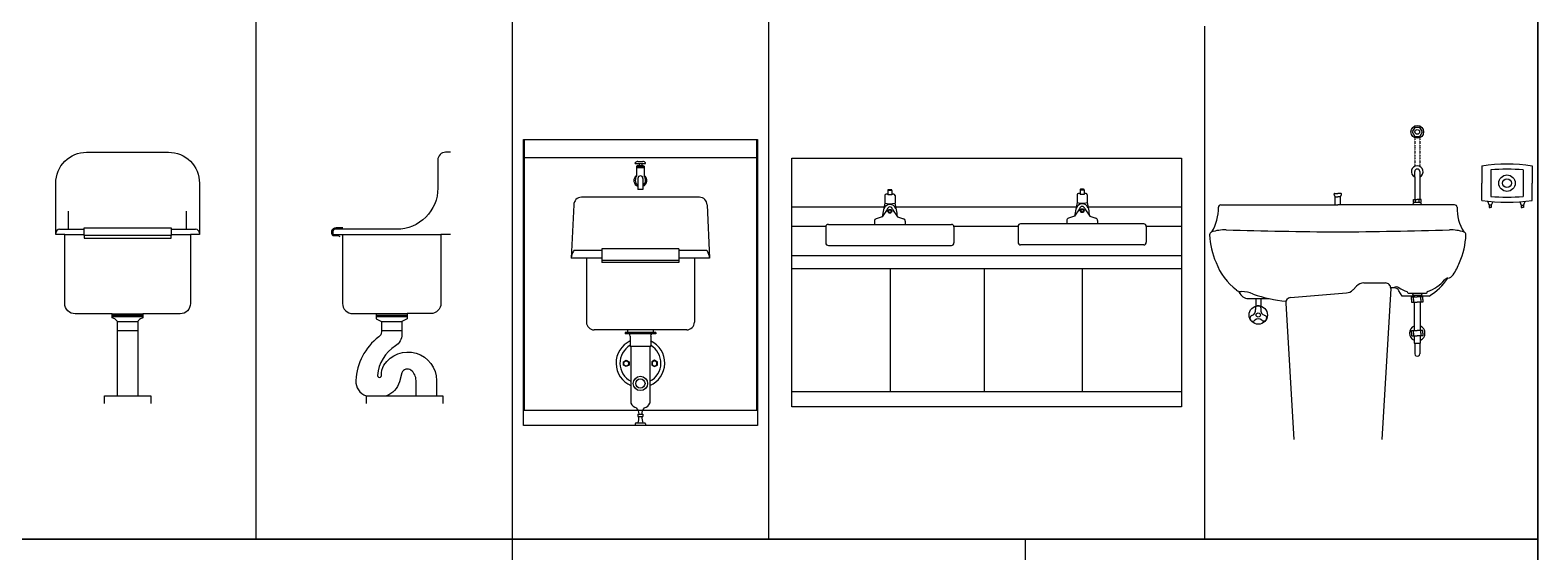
# Model space of a CAD drawing. Header units: inches. Extents: x -1249499 to 290957, y -589671 to 1013543.
# Drawn here: x -1156369 to -1150488, y 295751 to 297785 of the extents above; entities that cross this region are included whole.
import ezdxf

# ---------------------------------------------------------------- set-up
doc = ezdxf.new("R2010")
doc.units = ezdxf.units.IN
doc.header["$MEASUREMENT"] = 0
doc.linetypes.add('DIVIDE', pattern=[1.25, 0.5, -0.25, 0, -0.25, 0, -0.25])
doc.layers.add('FUR', color=4, linetype='Continuous')

# ---------------------------------------------------------------- blocks, each defined once
blk = doc.blocks.new('A$C32517CB7')
at = {"layer": 'FUR', "linetype": 'DIVIDE'}
for p, q in [((799.9, 1177), (799.9, 1065.4)), ((819.9, 1177), (819.9, 1065.4))]:
    blk.add_line(p, q, dxfattribs=at)
at = {"layer": 'FUR'}
for p, q in [((1061.7, 1067), (1061.7, 1000)), ((1258.1, 1067), (1258.1, 1000)), ((799.9, 1024.6), (799.9, 1045)), ((819.9, 1045), (819.9, 1024.6)), ((1061.7, 933), (1061.7, 1000)), ((1258.1, 933), (1258.1, 1000)), ((489.5, 947.3), (485.3, 955.6)), ((488, 960), (499.9, 960)), ((489.5, 915), (489.5, 947.3)), ((489.5, 947.3), (499.9, 947.3)), ((511.8, 960), (499.9, 960)), ((510.4, 947.3), (499.9, 947.3)), ((510.4, 947.3), (514.5, 955.6)), ((510.4, 915), (510.4, 947.3)), ((44.1, 915), (499.9, 915)), ((955.7, 915), (499.9, 915)), ((794.9, 936.4), (809.9, 936.4)), ((794.9, 925.1), (794.9, 936.4)), ((799.9, 925.1), (794.9, 925.1)), ((819.9, 925.1), (799.9, 925.1)), ((802.5, 925.1), (802.5, 936.4)), ((824.9, 936.4), (809.9, 936.4)), ((817.2, 925.1), (817.2, 936.4)), ((819.9, 925.1), (824.9, 925.1)), ((824.9, 925.1), (824.9, 936.4)), ((1084.3, 929.9), (1090.7, 913.9)), ((1098.6, 913.9), (1090.7, 913.9)), ((1090.7, 913.9), (1090.7, 905.3)), ((1090.7, 905.3), (1094.6, 905.3)), ((1098.6, 905.3), (1094.6, 905.3)), ((1104.2, 927.8), (1098.6, 913.9)), ((1098.6, 913.9), (1098.6, 905.3)), ((1210.3, 927.4), (1215.7, 913.9)), ((1215.7, 913.9), (1223.6, 913.9)), ((1215.7, 913.9), (1215.7, 905.3)), ((1215.7, 905.3), (1219.6, 905.3)), ((1223.6, 905.3), (1219.6, 905.3)), ((1229.7, 929.2), (1223.6, 913.9)), ((1223.6, 913.9), (1223.6, 905.3)), ((559.3, 584.2), (572.9, 598.5)), ((601.9, 611), (686.3, 611)), ((706.3, 589.8), (671.7, 0)), ((719.4, 592), (706.3, 592)), ((145.9, 550), (232.4, 550)), ((296.9, 532.7), (328.1, 0)), ((315.2, 553.8), (533.5, 571.9)), ((750.9, 560), (738.3, 580.5)), ((797.9, 560), (750.9, 560)), ((845.9, 570), (773.9, 570)), ((787.7, 556.3), (809.9, 556.3)), ((787.7, 546.2), (787.7, 556.3)), ((787.7, 546.2), (787.7, 536.2)), ((787.7, 536.2), (809.9, 536.2)), ((795.7, 546.2), (795.7, 556.3)), ((795.7, 546.2), (795.7, 536.2)), ((796.1, 563.3), (823.7, 563.3)), ((832.1, 556.3), (809.9, 556.3)), ((832.1, 536.2), (809.9, 536.2)), ((855.9, 560), (821.9, 560)), ((824.1, 546.2), (824.1, 556.3)), ((824.1, 546.2), (824.1, 536.2)), ((832.1, 546.2), (832.1, 556.3)), ((832.1, 546.2), (832.1, 536.2)), ((787.7, 415), (787.7, 425)), ((787.7, 425), (809.9, 425)), ((787.7, 415), (787.7, 405)), ((795.7, 415), (795.7, 425)), ((795.7, 415), (795.7, 405)), ((832.1, 425), (809.9, 425)), ((824.1, 415), (824.1, 425)), ((824.1, 415), (824.1, 405)), ((832.1, 415), (832.1, 425)), ((832.1, 415), (832.1, 405)), ((787.7, 405), (809.9, 405)), ((797.9, 376.1), (821.9, 376.1)), ((832.1, 405), (809.9, 405))]:
    blk.add_line(p, q, dxfattribs=at)
at = {"layer": 'FUR', "linetype": 'Continuous'}
for p, q in [((799.9, 1024.6), (799.9, 936.4)), ((819.9, 1024.6), (819.9, 936.4)), ((1097.4, 1051.4), (1097.4, 948.6)), ((1222.4, 1051.4), (1222.4, 948.6)), ((179.9, 550), (179.9, 520.6)), ((199.9, 550), (199.9, 520.6)), ((797.9, 563.3), (797.9, 556.3)), ((797.9, 536.2), (797.9, 425)), ((821.9, 563.3), (821.9, 556.3)), ((821.9, 536.2), (821.9, 425)), ((797.9, 405), (797.9, 376.1)), ((799.9, 376.1), (799.9, 334.9)), ((819.9, 376.1), (819.9, 334.9)), ((821.9, 405), (821.9, 376.1))]:
    blk.add_line(p, q, dxfattribs=at)
at = {"layer": 'FUR', "linetype": 'ByBlock'}
blk.add_line((944.5, 915), (882.8, 915), dxfattribs=at)
at = {"layer": 'FUR'}
blk.add_lwpolyline([(830.2, 1200), (820, 1217.5), (799.8, 1217.5), (789.7, 1200), (799.8, 1182.5), (820, 1182.5)], close=True, dxfattribs=at)
for centre, radius in [((809.9, 1200), 25), ((809.9, 1200), 8.96), ((1159.9, 1000), 32), ((1159.9, 1000), 17.3), ((189.9, 486), 36), ((189.9, 486), 8.29)]:
    blk.add_circle(centre, radius, dxfattribs=at)
for centre, radius, start, end in [((809.9, 1045), 22.8, 296.06823, 243.93177), ((1159.9, 439.1), 635.5, 81.10794, 98.89206), ((809.9, 1045), 10, 0, 180), ((1159.9, 439.1), 615.5, 84.17184, 95.82816), ((488, 957), 3, 90, 206.55271), ((511.8, 957), 3, 333.44729, 90), ((1159.9, 1560.9), 615.5, 264.17184, 275.82816), ((-137.4, 899.9), 171.7, 328.41068, 2.03925), ((44.1, 905), 10, 90, 174.08194), ((802.5, 915.5), 9.89, 105.29137, 182.96286), ((817.3, 915.5), 9.89, 357.03714, 74.70863), ((955.7, 905), 10, 5.91806, 90), ((1137.2, 899.9), 171.7, 177.96075, 211.58932), ((1159.9, 1560.9), 635.5, 261.10794, 278.89206), ((11, 799.1), 11, 107.65348, 182.50697), ((299.7, 811.8), 300, 182.50697, 203.7146), ((60, 645.1), 172.7, 88.60785, 107.65348), ((864.4, 33743.5), 32935.6, 268.60785, 269.36594), ((135.4, 33743.5), 32935.6, 270.63406, 271.39215), ((939.8, 645.1), 172.7, 72.34652, 91.39215), ((700.1, 811.8), 300, 336.2854, 357.49303), ((988.8, 799.1), 11, 357.49303, 72.34652), ((249.9, 775), 240, 200.45412, 232.92615), ((749.9, 775), 240, 326.65794, 339.54588), ((601.9, 571), 40, 90, 136.48613), ((686.3, 591), 20, 356.64329, 90), ((729.3, 582.6), 13.7, 43.44283, 136.55717), ((718.9, 569.8), 22.2, 28.76705, 88.71829), ((824.7, 727.9), 160.5, 237.82737, 249.56111), ((795.1, 727.9), 160.5, 290.43889, 319.23415), ((738.1, 757.1), 229.6, 300.87814, 326.34673), ((931.8, 610), 20, 97.46348, 139.23415), ((925.3, 659.6), 30, 277.46348, 326.65794), ((123.3, 607.4), 30, 232.92615, 270.8678), ((159.2, 598.9), 50.7, 202.50097, 254.79376), ((125.3, 476.3), 101.2, 63.97487, 90.8678), ((347.6, 1092.7), 554.8, 251.29567, 264.85336), ((316.8, 533.9), 20, 94.72323, 183.35671), ((530.2, 611.7), 40, 274.72323, 316.48613), ((764.5, 569), 9.43, 6.25191, 64.11634), ((799.5, 571.7), 9.02, 190.77277, 248.30173), ((820.4, 571.7), 9.02, 291.69827, 349.22723), ((855.3, 569), 9.43, 115.88366, 173.74809), ((168.6, 473.3), 11.2, 107.38134, 314.21622), ((159.3, 503.1), 20, 287.38134, 14.21622), ((190.4, 451), 20, 47.38134, 134.21622), ((189.6, 510.8), 11.2, 347.38134, 194.21621), ((220, 504), 20, 167.38134, 254.21622), ((211.5, 473.9), 11.2, 227.38134, 74.21621), ((809.9, 415), 30.2, 113.44643, 246.55357), ((809.9, 415), 30.2, 293.44643, 66.55357), ((809.9, 334.9), 10, 179.99995, 0.00005)]:
    blk.add_arc(centre, radius, start, end, dxfattribs=at)
blk = doc.blocks.new('A$C32D720DB')
at = {"color": 0}
for p, q in [((50, 680), (50, 750)), ((510, 680), (510, 750)), ((15, 680), (110, 680)), ((35, 660), (110, 660)), ((110, 685), (450, 685)), ((110, 655), (110, 685)), ((450, 655), (110, 655)), ((110, 655), (110, 645)), ((450, 685), (450, 655)), ((450, 680), (545, 680)), ((450, 660), (525, 660)), ((450, 645), (450, 655)), ((110, 645), (450, 645)), ((220, 350), (340, 350)), ((220, 345), (340, 345)), ((220, 340), (340, 340)), ((240, 320), (280, 320)), ((280, 320), (320, 320)), ((240, 285), (320, 285)), ((240, 30), (320, 30))]:
    blk.add_line(p, q, dxfattribs=at)
blk.add_lwpolyline([(190, 0), (190, 30), (240, 30), (240, 320, 0.162278), (230, 330), (220, 335), (220, 340), (220, 345), (220, 350), (75, 350, -0.414214), (35, 390), (35, 660), (0, 660), (0, 860, -0.414214), (120, 980), (440, 980, -0.414214), (560, 860), (560, 660), (525, 660), (525, 390, -0.414214), (485, 350), (340, 350), (340, 345), (340, 340), (340, 335), (330, 330, 0.162278), (320, 320), (320, 30), (370, 30), (370, 0)], format="xyb", dxfattribs=at)
for centre, start, end in [((15, 665), 90, 180), ((545, 665), 0, 90)]:
    blk.add_arc(centre, 15, start, end, dxfattribs=at)
blk = doc.blocks.new('A$C15421324')
at = {"color": 0}
for p, q in [((43.5, 660), (427.4, 660)), ((175.3, 350.8), (295.3, 350.8)), ((175.3, 350), (175.3, 345)), ((175.3, 345), (295.3, 345)), ((175.3, 345), (175.3, 340)), ((175.3, 340), (295.3, 340)), ((195.3, 320), (275.3, 320)), ((195.3, 285), (275.3, 285)), ((135.3, 30), (215.3, 30)), ((330.3, 30), (410.3, 30))]:
    blk.add_line(p, q, dxfattribs=at)
for points in [[(465.3, 980), (445.3, 980, 0.414214), (415.3, 950), (415.3, 840, -0.414214), (255.3, 680), (15.3, 680, 0.414214), (5.3, 670), (5.3, 660), (43.5, 660), (43.5, 390.8, 0.414214), (83.5, 350.8), (175.3, 350.8), (175.3, 330), (195.3, 320), (195.3, 285), (195.3, 280, -0.236068), (185.3, 260, 0.223827), (95.3, 90, 0.328343), (135.3, 30), (135.3, 0)], [(45.4, 685.3), (18.3, 685.3, 0.313988), (1, 673.2, 0.281944), (4.2, 656.9, 0.267476), (7.1, 656), (25.5, 656, -0.390381), (32, 650, 0.357366)], [(465.3, 660), (427.4, 660), (427.4, 390.8, -0.414214), (387.4, 350.8), (295.3, 350.8), (295.3, 345), (295.3, 340), (295.3, 330), (275.3, 320), (275.3, 285), (275.3, 270, -0.259126), (250.3, 225, 0.238054), (180.3, 110, 1.082707), (195.3, 110, -0.163617), (205.3, 150, -0.749365), (410.3, 90), (410.3, 30), (435.3, 30), (435.3, 0)]]:
    blk.add_lwpolyline(points, format="xyb", dxfattribs=at)
blk.add_lwpolyline([(215.3, 30), (330.3, 30), (330.3, 90, 0.236068), (310.3, 130, 0.496571), (275.3, 120), (265.3, 85, -0.233888)], format="xyb", close=True, dxfattribs=at)
blk = doc.blocks.new('A$C49CF3B9C')
for p, q in [((0, 0), (0, 1115)), ((0, 1115), (912, 1115)), ((3, 1115), (3, 60)), ((909, 1115), (909, 60)), ((912, 1115), (912, 0)), ((0, 1045), (912, 1045)), ((436, 1021.3), (436, 1024.4)), ((436, 1021.3), (475.8, 1021.3)), ((446, 1014), (441, 1011.1)), ((441, 1011.1), (471, 1011.1)), ((441, 1011.1), (441, 974.1)), ((441, 1006.1), (471, 1006.1)), ((445.6, 1029.4), (465.7, 1029.4)), ((446, 1014), (466, 1014)), ((451, 1021.3), (451, 1014)), ((461, 1021.3), (461, 1014)), ((466, 1014), (471, 1011.1)), ((471, 1011.1), (471, 974.1)), ((475.8, 1021.3), (475.8, 1024.4)), ((446, 963.4), (446, 920)), ((466, 963.4), (466, 920)), ((686, 890), (226, 890)), ((466, 920), (446, 920)), ((196, 860), (186, 653)), ((716, 860), (726, 653)), ((306, 653), (186, 653)), ((306, 683), (199, 683)), ((245.6, 653), (245.6, 403)), ((606, 688.7), (306, 688.7)), ((306, 688.7), (306, 635.9)), ((606, 688.7), (606, 635.9)), ((713, 683), (606, 683)), ((726, 653), (606, 653)), ((666.4, 653), (666.4, 403)), ((606, 642.9), (306, 642.9)), ((606, 635.9), (306, 635.9)), ((636.4, 373), (275.6, 373)), ((516, 363), (396, 363)), ((396, 363), (396, 358)), ((516, 358), (396, 358)), ((406, 373), (406, 363)), ((506, 373), (506, 363)), ((516, 363), (516, 358)), ((416, 348.9), (416, 308)), ((496, 308), (416, 308)), ((419, 308), (419, 87.5)), ((493, 308), (493, 87.5)), ((496, 348.9), (496, 308)), ((0, 60), (912, 60)), ((912, 0), (0, 0)), ((436, 7), (436, 0)), ((439, 10), (473, 10)), ((446, 44.8), (466, 44.8)), ((446, 44.8), (446, 34.8)), ((446, 34.8), (466, 34.8)), ((466, 44.8), (466, 34.8)), ((476, 7), (476, 0))]:
    blk.add_line(p, q)
for points in [[(389.6, 248.7), (400.6, 255), (411.6, 248.7), (411.6, 236), (400.6, 229.6), (389.6, 236)], [(391.6, 247.5), (400.6, 252.7), (409.6, 247.5), (409.6, 237.2), (400.6, 232), (391.6, 237.2)], [(522.4, 248.7), (511.4, 255), (500.4, 248.7), (500.4, 236), (511.4, 229.6), (522.4, 236)], [(520.4, 247.5), (511.4, 252.7), (502.4, 247.5), (502.4, 237.2), (511.4, 232), (520.4, 237.2)]]:
    blk.add_lwpolyline(points, close=True)
for radius in [27.9, 17.9]:
    blk.add_circle((456, 164), radius)
for centre, radius, start, end in [((445.1, 1018.6), 10.8, 87.22474, 147.50201), ((466.2, 1017.7), 11.7, 34.81859, 92.80128), ((452.8, 954.7), 22.3, 122.26128, 252.32731), ((469.9, 956.1), 33.9, 148.93566, 180.69119), ((456, 955.7), 20, 180, 240), ((440, 974.1), 1, 328.93566, 0), ((456, 963.4), 10, 360, 180), ((458.8, 955), 22.7, 288.59113, 57.4009), ((456, 955.7), 20, 300, 360), ((472, 974.1), 1, 180, 211.06434), ((442.1, 956.1), 33.9, 359.30881, 31.06434), ((226, 860), 30, 90, 180), ((686, 860), 30, 0, 90), ((264.7, 643.4), 79.3, 152.27098, 173.06383), ((199, 678), 5, 90, 152.27098), ((713, 678), 5, 27.72902, 90), ((647.3, 643.4), 79.3, 6.93617, 27.72902), ((275.6, 403), 30, 180, 270), ((396.9, 347.6), 19.2, 3.94475, 32.72543), ((515.1, 347.6), 19.2, 147.27457, 176.05525), ((636.4, 403), 30, 270, 360), ((456, 243.5), 95, 114.89522, 247.08357), ((456, 243.5), 80, 119.99136, 242.45926), ((456, 243.5), 95, 292.91643, 65.10478), ((456, 243.5), 80, 297.54074, 60.00864), ((447.1, 98.2), 30, 200.94201, 258.36821), ((415.6, 44.1), 35.4, 1.28027, 44.18796), ((496.4, 44.1), 35.4, 135.81204, 178.71973), ((464.9, 98.2), 30, 281.63179, 339.05799), ((439, 7), 3, 90, 180), ((391.9, 31.3), 58.1, 338.51427, 3.46779), ((520, 31.7), 58.2, 176.91362, 201.84138), ((473, 7), 3, 0, 90)]:
    blk.add_arc(centre, radius, start, end)
blk = doc.blocks.new('A$C6FC825F6')
for p, q in [((362.9, 824.7), (362.9, 798.1)), ((374.7, 829.7), (367.9, 829.7)), ((374.7, 844.5), (374.7, 826.7)), ((390.6, 843.5), (374.7, 843.5)), ((390.6, 826.7), (374.7, 826.7)), ((388.6, 846.5), (376.7, 846.5)), ((390.6, 844.5), (390.6, 826.7)), ((397.9, 829.7), (390.6, 829.7)), ((402.9, 824.7), (402.9, 798.1)), ((1112.9, 826.9), (1112.9, 800.3)), ((1124.7, 831.9), (1117.9, 831.9)), ((1124.7, 846.7), (1124.7, 828.9)), ((1140.6, 845.7), (1124.7, 845.7)), ((1140.6, 828.9), (1124.7, 828.9)), ((1138.6, 848.7), (1126.7, 848.7)), ((1140.6, 846.7), (1140.6, 828.9)), ((1147.9, 831.9), (1140.6, 831.9)), ((1152.9, 826.9), (1152.9, 800.3)), ((0, 780), (357.7, 780)), ((372.9, 769.7), (352.9, 741.7)), ((362.9, 798.1), (362.9, 795.1)), ((392.9, 769.7), (412.9, 741.7)), ((402.9, 798.1), (402.9, 795.1)), ((408.1, 780), (1107.7, 780)), ((1122.9, 771.9), (1102.9, 743.9)), ((1112.9, 800.3), (1112.9, 797.4)), ((1142.9, 771.9), (1162.9, 743.9)), ((1152.9, 800.3), (1152.9, 797.4)), ((1158.1, 780), (1520, 780)), ((142.9, 711.7), (622.9, 711.7)), ((322.9, 724.5), (322.9, 711.7)), ((352.9, 741.7), (329.8, 734)), ((412.9, 741.7), (436.1, 734)), ((442.9, 724.5), (442.9, 711.7)), ((1372.9, 713.9), (892.9, 713.9)), ((1072.9, 726.7), (1072.9, 713.9)), ((1102.9, 743.9), (1079.8, 736.2)), ((1162.9, 743.9), (1186.1, 736.2)), ((1192.9, 726.7), (1192.9, 713.9)), ((0, 704.4), (132.9, 704.4)), ((132.9, 701.7), (132.9, 639.7)), ((632.9, 704.4), (882.9, 704.4)), ((632.9, 701.7), (632.9, 639.7)), ((882.9, 703.9), (882.9, 641.9)), ((1382.9, 704.4), (1520, 704.4)), ((1382.9, 703.9), (1382.9, 641.9)), ((0, 590), (1520, 590)), ((142.9, 629.7), (622.9, 629.7)), ((1372.9, 631.9), (892.9, 631.9)), ((0, 540), (1520, 540)), ((384.7, 60), (384.7, 540)), ((752.5, 60), (752.5, 540)), ((1134.6, 60), (1134.6, 540)), ((0, 60), (1520, 60))]:
    blk.add_line(p, q)
blk.add_lwpolyline([(0, 0), (0, 970), (1520, 970), (1520, 0)], close=True)
for centre, radius in [((382.9, 763), 7.43), ((382.9, 763), 5.43), ((1132.9, 765.3), 7.43), ((1132.9, 765.3), 5.43)]:
    blk.add_circle(centre, radius)
for centre, radius, start, end in [((367.9, 824.7), 5, 90, 180), ((376.7, 844.5), 2, 90, 180), ((388.6, 844.5), 2, 0, 90), ((397.9, 824.7), 5, 0, 90), ((1117.9, 826.9), 5, 90, 180), ((1126.7, 846.7), 2, 90, 180), ((1138.6, 846.7), 2, 0, 90), ((1147.9, 826.9), 5, 0, 90), ((1189.7, 612.8), 846.6, 167.56229, 171.24287), ((383, 763.7), 25.5, 23.56242, 158.2974), ((382.9, 852.7), 60.9, 250.83508, 289.16492), ((382.9, 769.7), 10, 0, 180), ((-423.8, 612.8), 846.6, 8.75713, 12.43771), ((1939.7, 615.1), 846.6, 167.56229, 171.24287), ((1133, 766), 25.5, 23.56242, 158.2974), ((1132.9, 854.9), 60.9, 250.83508, 289.16492), ((1132.9, 771.9), 10, 0, 180), ((326.2, 615.1), 846.6, 8.75713, 12.43771), ((142.9, 701.7), 10, 90, 180), ((332.9, 724.5), 10, 108.43495, 180), ((432.9, 724.5), 10, 0, 71.56505), ((622.9, 701.7), 10, 0, 90), ((892.9, 703.9), 10, 90, 180), ((1082.9, 726.7), 10, 108.43495, 180), ((1182.9, 726.7), 10, 0, 71.56505), ((1372.9, 703.9), 10, 0, 90), ((142.9, 639.7), 10, 180, 270), ((622.9, 639.7), 10, 270, 0), ((892.9, 641.9), 10, 180, 270), ((1372.9, 641.9), 10, 270, 0)]:
    blk.add_arc(centre, radius, start, end)

msp = doc.modelspace()

# ---------------------------------------------------------------- linework, layer by layer
at = {"color": 6}
for p, q in [((-1150488.5, 268836.6), (-1150488.5, 320622.1)), ((-1150488.5, 319998), (-1150488.5, 268836.6))]:
    msp.add_line(p, q, dxfattribs=at)
at = {"color": 2}
for p, q in [((-1155488.5, 300801), (-1155488.5, 295801)), ((-1154488.5, 300801), (-1154488.5, 295801)), ((-1153488.5, 300801), (-1153488.5, 295801)), ((-1151788.5, 297801), (-1151788.5, 295801)), ((-1150488.5, 295801), (-1160488.5, 295801)), ((-1154488.5, 295801), (-1154488.5, 293801)), ((-1152488.5, 295801), (-1152488.5, 291801)), ((-1150488.5, 290801), (-1150488.5, 295801))]:
    msp.add_line(p, q, dxfattribs=at)
msp.add_lwpolyline([(-1160488.5, 295801), (-1150488.5, 295801), (-1150488.5, 300801), (-1160488.5, 300801)], close=True, dxfattribs=at)

# ---------------------------------------------------------------- block references
for name, p in [('A$C32517CB7', (-1151768.7, 296188.5)), ('A$C49CF3B9C', (-1154444.5, 296243.5)), ('A$C32D720DB', (-1156268.5, 296329)), ('A$C15421324', (-1155193.9, 296329)), ('A$C6FC825F6', (-1153398.5, 296316))]:
    msp.add_blockref(name, p)

doc.saveas('drawing.dxf')
